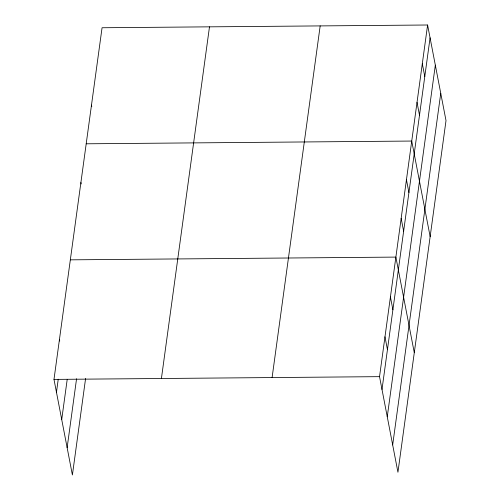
<?xml version="1.0" encoding="UTF-8"?>
<svg xmlns="http://www.w3.org/2000/svg" width="500" height="500" viewBox="0 0 500 500"><rect width="100%" height="100%" fill="white"/><g stroke="black" fill="none" stroke-linecap="round" stroke-linejoin="round"><path stroke-width="0.75" d="M85.6 378.431L72.4 475L53.987 379.406L102.062 27.75L427.6 25L446.012 120.594L397.938 472.25L379.531 376.656L427.6 25M56.463 392.238L58.244 379.212M61.719 419.55L67.169 379.694M67.138 447.688L76.569 378.713M161.419 378.5L209.488 26.844M272.1 377.569L320.175 25.906M382 389.487L430.075 37.831M387.256 416.8L435.331 65.144M392.675 444.938L440.75 93.281M86.2 143.8L411.737 141.05L430.144 236.637M70.338 259.844L395.875 257.094L414.281 352.688M53.987 379.406L379.531 376.656M422.312 63.681L424.787 76.513M417.025 102.362L419.494 115.194M406.45 179.731L408.919 192.562M401.163 218.412L403.631 231.244M390.425 296.95L392.894 309.781M384.975 336.806L387.45 349.637M91.487 105.113L91.775 106.625M80.913 182.481L81.2 183.988M59.438 339.556L59.731 341.062"/></g></svg>
